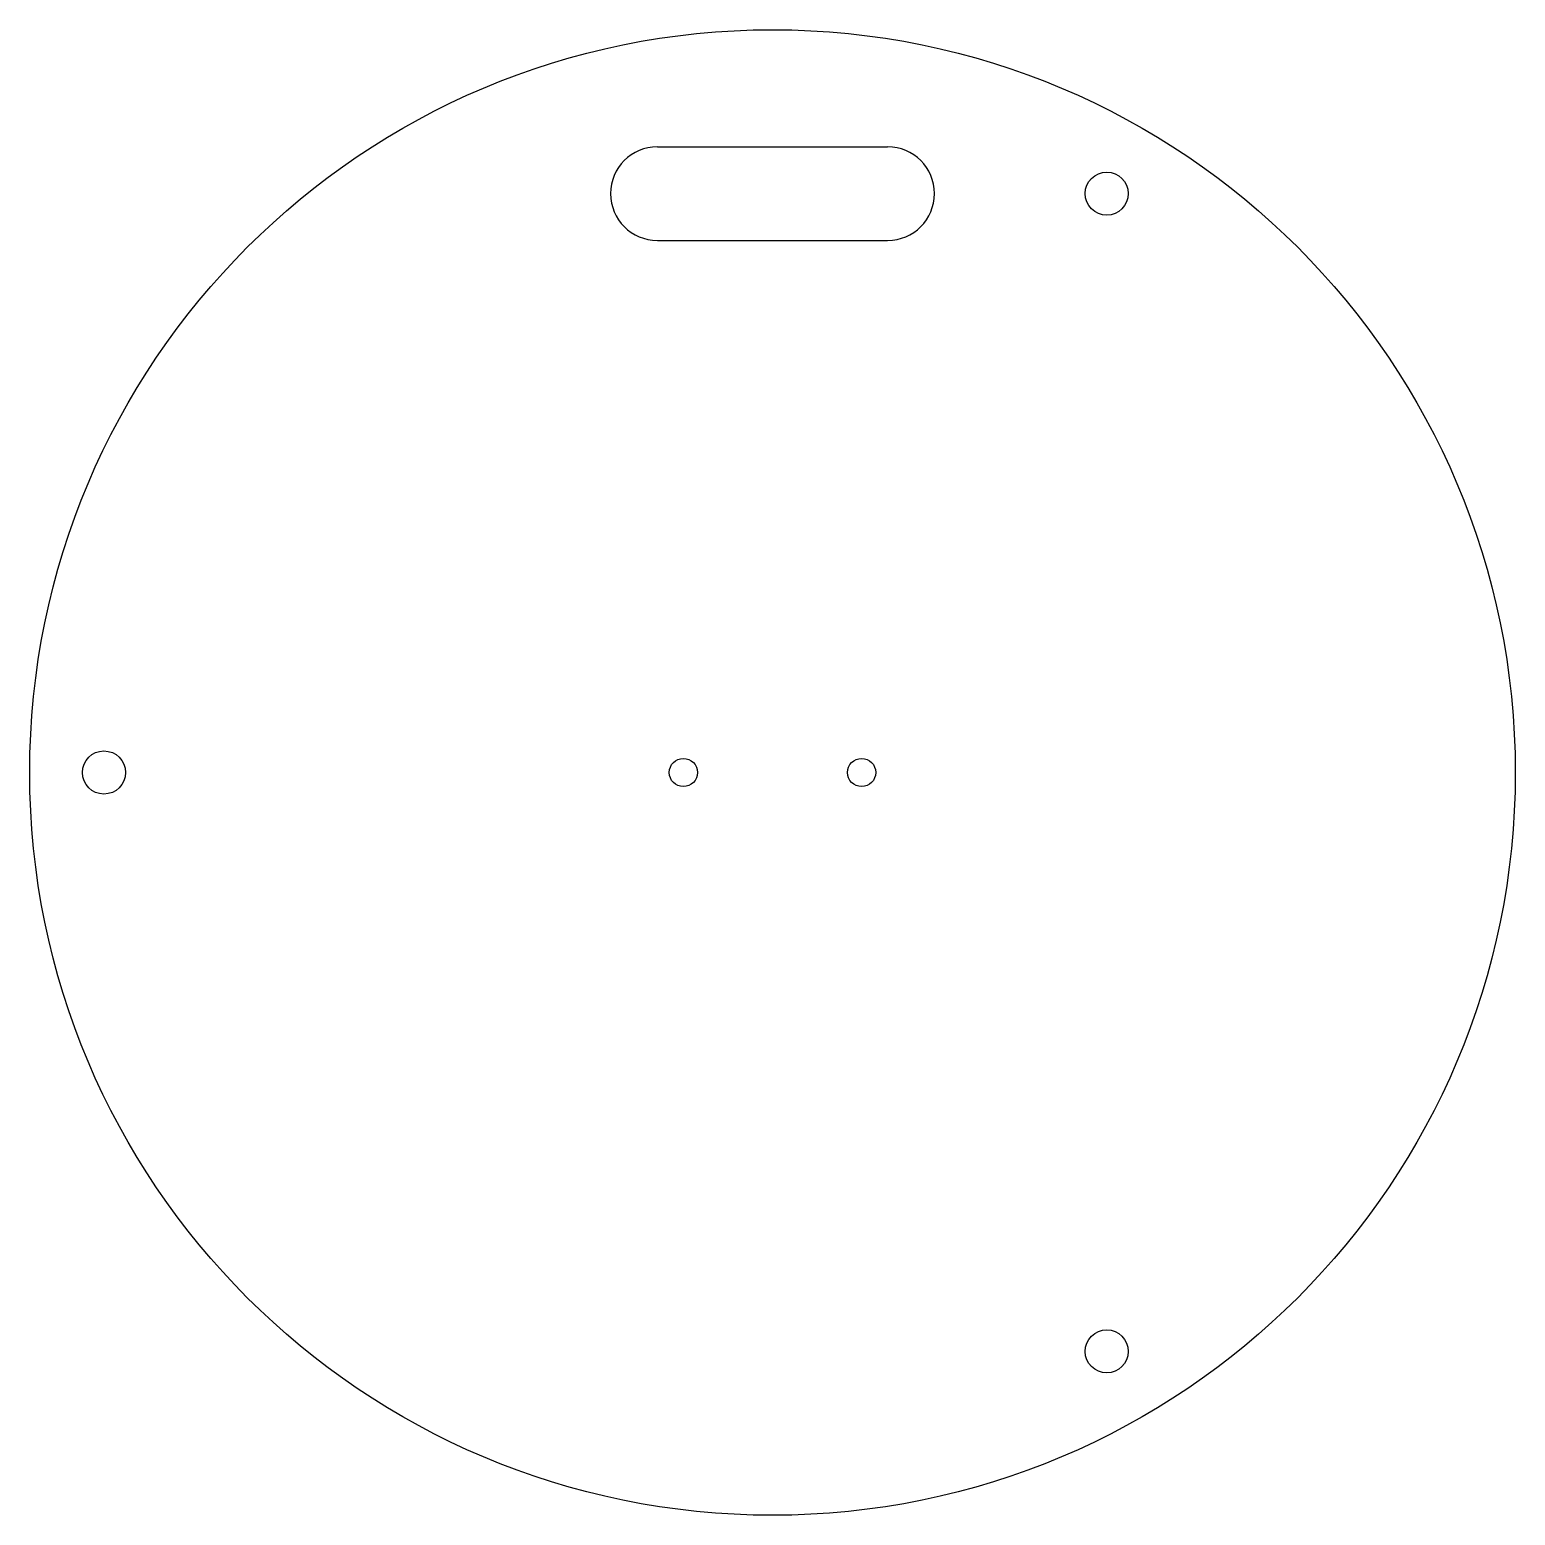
# Model space of a CAD drawing. Header units: millimetres. Extents: x -50 to 50, y -50 to 50.
import ezdxf

# ---------------------------------------------------------------- set-up
doc = ezdxf.new("R2010")
doc.units = ezdxf.units.MM

msp = doc.modelspace()

# ---------------------------------------------------------------- linework, layer by layer
at = {"color": 7, "linetype": 'Continuous', "lineweight": 25}
for p, q in [((-7.75, 42.12), (7.75, 42.12)), ((-7.75, 35.82), (7.75, 35.82))]:
    msp.add_line(p, q, dxfattribs=at)
for centre, radius in [((0, 0), 50), ((22.5, 38.97), 1.45), ((-45, 0), 1.45), ((-6, 0), 0.95), ((6, 0), 0.95), ((22.5, -38.97), 1.45)]:
    msp.add_circle(centre, radius, dxfattribs=at)
for centre, start, end in [((-7.75, 38.97), 90, 270), ((7.75, 38.97), 270, 90)]:
    msp.add_arc(centre, 3.15, start, end, dxfattribs=at)

doc.saveas('drawing.dxf')
